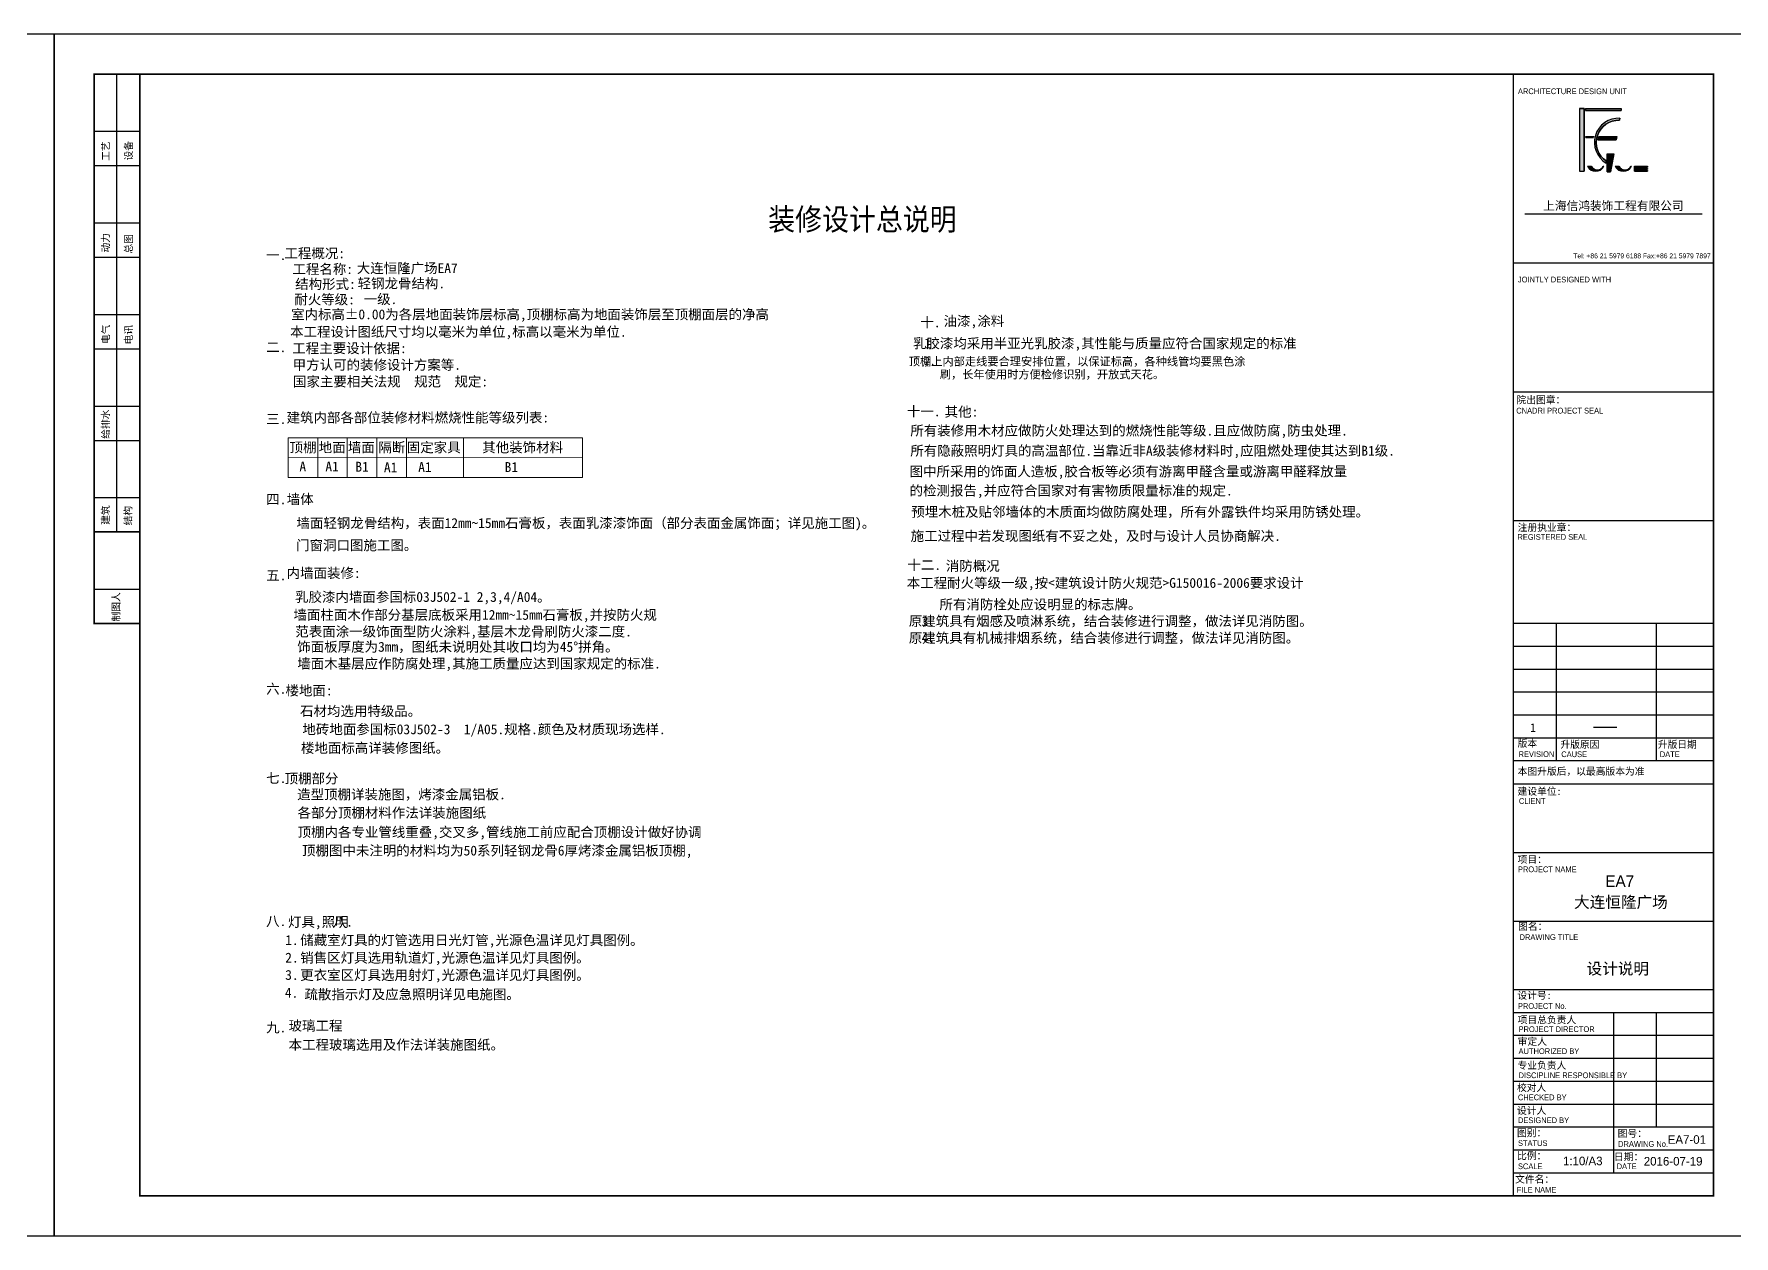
# Model space of a CAD drawing. Header units: millimetres. Extents: x 346472 to 732256, y -34068 to -15883.
# Drawn here: x 371885 to 397611, y -34068 to -15883 of the extents above; entities that cross this region are included whole.
import ezdxf
from ezdxf.enums import TextEntityAlignment as Align

# ---------------------------------------------------------------- set-up
doc = ezdxf.new("R2010")
doc.units = ezdxf.units.MM
doc.header["$LTSCALE"] = 7
doc.layers.get('0').update_dxf_attribs({"lineweight": 0})
doc.layers.add('PRO_TEXT', color=252, linetype='Continuous')
doc.layers.add('图框', color=9, linetype='Continuous')
doc.styles.add('-仿宋_GB2312', font='', dxfattribs={"width": 0.8})
doc.styles.add('ARIAL', font='Arial.ttf')
doc.styles.add('FUGUE', font='Arial.ttf')
doc.styles.get("Standard").update_dxf_attribs({"font": 'STKaiti.ttf'})
doc.styles.add('图框明细', font='')
doc.styles.add('图签-仿宋', font='')
doc.styles.add('图签-黑体', font='')
doc.styles.get('-仿宋_GB2312').set_extended_font_data('SimSun')
doc.styles.get('图框明细').set_extended_font_data('NSimSun')
doc.styles.get('图签-仿宋').set_extended_font_data('FangSong_GB2312')
doc.styles.get('图签-黑体').set_extended_font_data('SimHei')

msp = doc.modelspace()

# ---------------------------------------------------------------- hatches: boundary and pattern name
at = {"layer": '图框'}
for points in [[(395344.7, -17008.7), (395270.6, -17008.7), (395270.6, -17959.7), (395344.7, -17959.7)], [(395361.8, -17041.1), (395903.8, -17041.1), (395903.8, -17008.7), (395361.8, -17008.7)], [(395876.7, -17188.5), (395882.9, -17156.7, 0.780601), (395677.6, -17836.7), (395677.6, -17804, -0.7611328)], [(395370.2, -17447.3), (395484.1, -17447.3), (395488.4, -17431.5), (395370.2, -17431.5)], [(395555.5, -17482.1), (395826.6, -17482.1), (395835.4, -17431.5), (395565.5, -17431.5)], [(395690, -17696.9), (395690, -17965.7), (395743.6, -17965.7), (395790.7, -17696.9)], [(395640.9, -17888.7), (395631.8, -17888.7, -0.607934), (395456.5, -17888.7), (395396.3, -17888.7, 0.5844925), (395640.9, -17888.7)], [(396058.1, -17888.7), (396049.1, -17888.7, -0.607934), (395873.8, -17888.7), (395813.6, -17888.7, 0.5844925), (396058.2, -17888.7)], [(396139, -17895.1), (396301.2, -17895.1), (396301.2, -17881.6), (396107.5, -17881.6), (396107.5, -17959), (396301.2, -17959), (396301.2, -17947.8), (396139, -17947.8), (396139, -17928.9), (396301.2, -17928.9), (396301.2, -17917.6), (396139, -17917.6)]]:
    msp.add_hatch(color=251, dxfattribs=at).paths.add_polyline_path(points, flags=0)

# ---------------------------------------------------------------- linework, layer by layer
at = {"color": 3}
for p, q in [((375730.5, -22590.5), (375730.5, -21993)), ((375730.5, -21993), (380186.4, -21993)), ((376178.7, -22590.5), (376178.7, -21993)), ((376626.8, -22590.5), (376626.8, -21993)), ((377074.9, -22590.5), (377074.9, -21993)), ((377523, -22590.5), (377523, -21993)), ((378387, -22590.5), (378387, -21993)), ((380186.4, -22590.5), (380186.4, -21993)), ((375730.5, -22291.7), (380186.4, -22294.5)), ((375730.5, -22590.5), (380186.4, -22590.5))]:
    msp.add_line(p, q, dxfattribs=at)
at = {"layer": 'PRO_TEXT', "color": 251}
msp.add_lwpolyline([(346471.9, -34068.2), (372188.4, -34068.2), (372188.4, -15882.9), (346471.9, -15882.9)], close=True, dxfattribs=at)
at = {"layer": '图框', "color": 251}
for p, q in [((373141, -23416.8), (373141, -16489.1)), ((394270.5, -16489.1), (394270.5, -33462)), ((372794.6, -17355.1), (373487.4, -17355.1)), ((372794.6, -17874.7), (373487.4, -17874.7)), ((372794.6, -18740.6), (373487.4, -18740.6)), ((394443.7, -18604.9), (397128.2, -18604.9)), ((372794.6, -19260.2), (373487.4, -19260.2)), ((394270.5, -19346.8), (397301.4, -19346.8)), ((372794.6, -20126.2), (373487.4, -20126.2)), ((372794.6, -20645.7), (373487.4, -20645.7)), ((394270.5, -21295.2), (397301.4, -21295.2)), ((372794.6, -21511.7), (373487.4, -21511.7)), ((372794.6, -22031.3), (373487.4, -22031.3)), ((372794.6, -22897.3), (373487.4, -22897.3)), ((394270.5, -23243.6), (397301.4, -23243.6)), ((372794.6, -24282.8), (373487.4, -24282.8)), ((397301.4, -24802.4), (394270.5, -24802.4)), ((394920, -24802.4), (394920, -26880.7)), ((396435.4, -24802.4), (396435.4, -26880.7)), ((397301.4, -25148.8), (394270.5, -25148.8)), ((397301.4, -25495.1), (394270.5, -25495.1)), ((397301.4, -25841.5), (394270.5, -25841.5)), ((397301.4, -26187.9), (394270.5, -26187.9)), ((395486.4, -26368.6), (395840.1, -26368.6)), ((397301.4, -26534.3), (394270.5, -26534.3)), ((397301.4, -26880.7), (394270.5, -26880.7)), ((394270.5, -27227.1), (397301.4, -27227.1)), ((394270.5, -28266.2), (397301.4, -28266.2)), ((394270.5, -29305.4), (397301.4, -29305.4)), ((397301.4, -30344.5), (394270.5, -30344.5)), ((397301.4, -30690.9), (394270.5, -30690.9)), ((395785.9, -30690.9), (395785.9, -33115.6)), ((396435.4, -30690.9), (396435.4, -32422.9)), ((397301.4, -31037.3), (394270.5, -31037.3)), ((397301.4, -31383.7), (394270.5, -31383.7)), ((397301.4, -31730.1), (394270.5, -31730.1)), ((397301.4, -32076.5), (394270.5, -32076.5)), ((397301.4, -32422.9), (394270.5, -32422.9)), ((397301.4, -32769.2), (394270.5, -32769.2)), ((397301.4, -33115.6), (394270.5, -33115.6))]:
    msp.add_line(p, q, dxfattribs=at)
at = {"layer": '图框', "color": 251, "linetype": 'Continuous'}
for p, q in [((395270.6, -17008.7), (395270.6, -17959.7)), ((395270.6, -17008.7), (395344.7, -17008.7)), ((395344.7, -17008.7), (395344.7, -17959.7)), ((395361.8, -17008.7), (395361.8, -17041.1)), ((395361.8, -17008.7), (395903.8, -17008.7)), ((395361.8, -17041.1), (395903.8, -17041.1)), ((395882.9, -17156.7), (395876.7, -17188.5)), ((395903.8, -17008.7), (395903.8, -17041.1)), ((395370.2, -17431.5), (395370.2, -17447.3)), ((395370.2, -17431.5), (395488.4, -17431.5)), ((395370.2, -17447.3), (395484.1, -17447.3)), ((395488.4, -17431.5), (395484.1, -17447.3)), ((395565.5, -17431.5), (395555.5, -17482.1)), ((395555.5, -17482.1), (395826.6, -17482.1)), ((395565.5, -17431.5), (395835.4, -17431.5)), ((395835.4, -17431.5), (395826.6, -17482.1)), ((395690, -17696.9), (395690, -17965.7)), ((395690, -17696.9), (395790.7, -17696.9)), ((395790.7, -17696.9), (395743.6, -17965.7)), ((395270.6, -17959.7), (395344.7, -17959.7)), ((395396.3, -17888.7), (395456.5, -17888.7)), ((395631.8, -17888.7), (395640.9, -17888.7)), ((395677.6, -17804), (395677.6, -17836.7)), ((395690, -17965.7), (395743.6, -17965.7)), ((395813.6, -17888.7), (395873.8, -17888.7)), ((396049.1, -17888.7), (396058.1, -17888.7)), ((396107.5, -17881.6), (396107.5, -17959)), ((396107.5, -17881.6), (396301.2, -17881.6)), ((396107.5, -17959), (396301.2, -17959)), ((396139, -17895.1), (396139, -17917.6)), ((396139, -17895.1), (396301.2, -17895.1)), ((396139, -17917.6), (396301.2, -17917.6)), ((396139, -17928.9), (396139, -17947.8)), ((396139, -17928.9), (396301.2, -17928.9)), ((396139, -17947.8), (396301.2, -17947.8)), ((396301.2, -17881.6), (396301.2, -17895.1)), ((396301.2, -17917.6), (396301.2, -17928.9)), ((396301.2, -17947.8), (396301.2, -17959))]:
    msp.add_line(p, q, dxfattribs=at)
at = {"layer": '图框', "color": 251}
msp.add_lwpolyline([(372188.4, -34068.2), (397907.5, -34068.2), (397907.5, -15882.9), (372188.4, -15882.9)], close=True, dxfattribs=at)
at = {"layer": '图框', "color": 251, "const_width": 26}
for points in [[(372794.6, -24815.4), (372794.6, -16476.1)], [(372794.6, -16489.1), (373487.4, -16489.1)], [(372794.6, -23416.8), (373487.4, -23416.8)], [(372794.6, -24802.4), (373487.4, -24802.4)]]:
    msp.add_lwpolyline(points, dxfattribs=at)
msp.add_lwpolyline([(373487.4, -16489.1), (397301.4, -16489.1), (397301.4, -33462), (373487.4, -33462)], close=True, dxfattribs=at)
at = {"layer": '图框', "color": 251, "linetype": 'Continuous'}
for points in [[(395344.7, -17008.7), (395270.6, -17008.7), (395270.6, -17959.7), (395344.7, -17959.7)], [(395361.8, -17041.1), (395361.8, -17008.7), (395903.8, -17008.7), (395903.8, -17041.1)], [(395370.2, -17447.3), (395370.2, -17431.5), (395488.4, -17431.5), (395484.1, -17447.3)], [(395555.5, -17482.1), (395565.5, -17431.5), (395835.4, -17431.5), (395826.6, -17482.1)], [(395690, -17696.9), (395790.7, -17696.9), (395743.6, -17965.7), (395690, -17965.7)], [(396139, -17895.1), (396139, -17917.6), (396301.2, -17917.6), (396301.2, -17928.9), (396139, -17928.9), (396139, -17947.8), (396301.2, -17947.8), (396301.2, -17959), (396107.5, -17959), (396107.5, -17881.6), (396301.2, -17881.6), (396301.2, -17895.1)]]:
    msp.add_lwpolyline(points, close=True, dxfattribs=at)
for points in [[(395876.7, -17188.5), (395882.9, -17156.7, 0.780601), (395677.6, -17836.7), (395677.6, -17804, -0.7611328)], [(395640.9, -17888.7), (395631.8, -17888.7, -0.607934), (395456.5, -17888.7), (395396.3, -17888.7, 0.5844925), (395640.9, -17888.7)], [(396058.1, -17888.7), (396049.1, -17888.7, -0.607934), (395873.8, -17888.7), (395813.6, -17888.7, 0.5844925), (396058.2, -17888.7)]]:
    msp.add_lwpolyline(points, format="xyb", close=True, dxfattribs=at)
for centre, radius, start, end in [((395865.3, -17522.4), 366.1, 87.24681, 239.14934), ((395862.2, -17523.8), 335.6, 87.52104, 236.62485), ((395518.6, -17819.8), 140.3, 209.39136, 330.61523), ((395544.1, -17843.3), 98.7, 207.40632, 332.59368), ((395935.9, -17819.8), 140.3, 209.39136, 330.61523), ((395961.4, -17843.3), 98.7, 207.40632, 332.59368)]:
    msp.add_arc(centre, radius, start, end, dxfattribs=at)

# ---------------------------------------------------------------- texts
at = {"color": 3, "linetype": 'ByBlock', "style": '-仿宋_GB2312', "width": 0.9}
msp.add_text('装修设计总说明', height=331.95, dxfattribs=at).set_placement((382995.7, -18852))
at = {"color": 3, "style": '图框明细'}
for s, height, p in [('一.', 149.38, (375703.8, -19302.2)), ('十.', 149.38, (385604.4, -20320.8)), ('二.', 149.38, (375703.8, -20695.9)), ('1.', 149.38, (385559.5, -20637.1)), ('2.', 124.48, (385528.1, -20892.2)), ('十一.', 149.38, (385604.4, -21667.3)), ('三.', 149.38, (375703.8, -21781.1)), ('A', 149.4, (376003.6, -22501.2)), ('A1', 149.38, (376497.9, -22501.2)), ('B1', 149.38, (376951.4, -22504.5)), ('A1', 149.38, (377383.8, -22513.6)), ('A1', 149.38, (377902.7, -22509.1)), ('B1', 149.38, (379210.5, -22509.1)), ('四.', 149.38, (375703.8, -22998)), ('十二.', 149.38, (385611.3, -23990.2)), ('五.', 149.38, (375703.8, -24147.3)), ('4.', 149.38, (385521.1, -25091)), ('3.', 149.38, (385521.1, -24844.4)), ('六.', 149.38, (375703.8, -25864.7)), ('七.', 149.38, (375703.8, -27214.4)), ('八.', 149.38, (375703.8, -29378.6)), ('八.', 149.38, (376710.9, -29388.2)), ('1.', 149.38, (375890.3, -29665.8)), ('2.', 149.38, (375890.3, -29931.5)), ('3.', 149.38, (375890.3, -30193.1)), ('4.', 149.38, (375885, -30463.5)), ('九.', 149.38, (375703.8, -30987.9))]:
    msp.add_text(s, height=height, dxfattribs=at).set_placement(p, align=Align.RIGHT)
for s, height, p in [('工程概况:', 149.38, (375675.5, -19275.1)), ('工程名称:', 149.38, (375796.2, -19514.8)), ('大连恒隆广场EA7', 149.38, (376770, -19500.5)), ('耐火等级:', 149.38, (375824.7, -19973.7)), ('结构形式:', 149.38, (375838, -19740.9)), ('轻钢龙骨结构.', 149.38, (376782.1, -19730.9)), ('一级.', 149.38, (376874.2, -19968.8)), ('室内标高%%P0.00为各层地面装饰层标高,顶棚标高为地面装饰层至顶棚面层的净高', 149.375, (375776.4, -20199.1)), ('本工程设计图纸尺寸均以毫米为单位,标高以毫米为单位.', 149.375, (375761, -20463)), ('油漆,涂料', 149.38, (385650.5, -20300.6)), ('工程主要设计依据:', 149.38, (375793.9, -20711.8)), ('乳胶漆均采用半亚光乳胶漆,其性能与质量应符合国家规定的标准', 149.375, (385186.2, -20637.6)), ('甲方认可的装修设计方案等.', 149.375, (375800.5, -20963)), ('顶棚上内部走线要合理安排位置，以保证标高，各种线管均要黑色涂', 124.479, (385123.5, -20899.7)), ('国家主要相关法规  规范  规定:', 149.375, (375804.1, -21215.6)), ('刷，长年使用时方便检修识别，开放式天花。 ', 124.479, (385592.3, -21095.3)), ('建筑内部各部位装修材料燃烧性能等级列表:', 149.375, (375707.7, -21760.4)), ('其他:', 149.38, (385666.7, -21672.8)), ('所有装修用木材应做防火处理达到的燃烧性能等级.且应做防腐,防虫处理.', 149.375, (385146.1, -21957.4)), ('顶棚', 149.38, (375752.7, -22211.7)), ('地面', 149.38, (376193.3, -22211.7)), ('墙面', 149.38, (376636, -22211.7)), ('隔断', 149.38, (377096.4, -22211.7)), ('固定家具', 149.38, (377526.4, -22211.7)), ('其他装饰材料', 149.38, (378668.8, -22211.7)), ('所有隐蔽照明灯具的高温部位.当靠近非A级装修材料时,应阻燃处理使其达到B1级.', 149.375, (385146.1, -22262.4)), ('图中所采用的饰面人造板,胶合板等必须有游离甲醛含量或游离甲醛释放量', 149.375, (385135.5, -22575.7)), ('墙体', 149.38, (375710.4, -22994.3)), ('的检测报告,并应符合国家对有害物质限量标准的规定.', 149.375, (385135.5, -22865.1)), ('预埋木桩及贴邻墙体的木质面均做防腐处理，所有外露铁件均采用防锈处理。', 149.375, (385161.1, -23186.8)), ('墙面轻钢龙骨结构，表面12mm~15mm石膏板，表面乳漆漆饰面（部分表面金属饰面；详见施工图)。', 149.375, (375857.8, -23356.6)), ('施工过程中若发现图纸有不妥之处, 及时与设计人员协商解决.', 149.375, (385151.8, -23551.2)), ('门窗洞口图施工图。', 149.38, (375852.2, -23692.7)), ('消防概况', 149.38, (385684.4, -24005)), ('内墙面装修:', 149.38, (375708.1, -24112.6)), ('本工程耐火等级一级,按<建筑设计防火规范>G150016-2006要求设计 ', 149.375, (385092, -24261.8)), ('乳胶漆内墙面参国标03J502-1 2,3,4/A04。', 149.375, (375836.6, -24474)), ('所有消防栓处应设明显的标志牌。', 149.375, (385587.7, -24587.8)), (' 墙面柱面木作部分基层底板采用12mm~15mm石膏板,并按防火规', 149.375, (375710.6, -24745.6)), ('原建筑具有烟感及喷淋系统，结合装修进行调整，做法详见消防图。', 149.375, (385123.7, -24839.7)), ('范表面涂一级饰面型防火涂料,基层木龙骨刷防火漆二度.', 149.375, (375839.6, -24997.6)), ('原建筑具有机械排烟系统，结合装修进行调整，做法详见消防图。', 149.375, (385123.7, -25093.6)), ('饰面板厚度为3mm，图纸未说明处其收口均为45%%D拼角。', 149.375, (375869.9, -25228.7)), ('墙面木基层应作防腐处理,其施工质量应达到国家规定的标准.', 149.375, (375869.9, -25482.1)), ('楼地面:', 149.38, (375691, -25889.9)), ('石材均选用特级品。', 149.38, (375911.5, -26201)), ('地砖地面参国标03J502-3  1/A05.规格.颜色及材质现场选样.', 149.375, (375947.5, -26476.6)), ('楼地面标高详装修图纸。', 149.375, (375925.8, -26758.8)), ('顶棚部分', 149.38, (375678, -27221.2)), ('造型顶棚详装施图，烤漆金属铝板.', 149.375, (375867.6, -27462)), ('各部分顶棚材料作法详装施图纸', 149.375, (375874.2, -27740)), ('顶棚内各专业管线重叠,交叉多,管线施工前应配合顶棚设计做好协调', 149.375, (375874.2, -28032.1)), ('顶棚图中未注明的材料均为50系列轻钢龙骨6厚烤漆金属铝板顶棚,', 149.375, (375941.6, -28311.3)), ('灯具,照明', 149.38, (375728.4, -29391.8)), ('储藏室灯具的灯管选用日光灯管,光源色温详见灯具图例。', 149.375, (375914.5, -29667.2)), ('销售区灯具选用轨道灯,光源色温详见灯具图例。', 149.375, (375914.5, -29932.9)), ('更衣室区灯具选用射灯,光源色温详见灯具图例。', 149.375, (375914.5, -30194.5)), ('疏散指示灯及应急照明详见电施图。', 149.375, (375977.8, -30486.3)), ('玻璃工程', 149.38, (375738.2, -30961)), ('本工程玻璃选用及作法详装施图纸。', 149.375, (375738.1, -31249.8))]:
    msp.add_text(s, height=height, dxfattribs=at).set_placement(p)
at = {"layer": '图框', "color": 251, "style": 'ARIAL', "width": 0.75}
for s, height, p in [('ARCHITECTURE DESIGN UNIT', 86.596, (394341.6, -16792.6)), ('JOINTLY DESIGNED WITH', 86.596, (394341.6, -19641.1)), ('CNADRI PROJECT SEAL', 86.596, (394316.5, -21624.6)), ('REGISTERED SEAL', 86.596, (394334, -23535.7)), ('REVISION', 86.6, (394350.7, -26821.2)), ('CAUSE', 86.6, (394997.5, -26823.2)), ('DATE', 86.6, (396488.3, -26823.2)), ('CLIENT', 86.6, (394355.4, -27530.6)), ('PROJECT NAME', 86.596, (394341.6, -28563.8)), ('DRAWING TITLE', 86.596, (394366, -29589.5)), ('PROJECT No.', 86.596, (394341.6, -30632.1)), ('PROJECT DIRECTOR', 86.596, (394350.7, -30982.9)), ('AUTHORIZED BY', 86.596, (394350.7, -31315.4)), ('DISCIPLINE RESPONSIBLE BY', 86.596, (394350.7, -31680)), ('CHECKED BY', 86.6, (394341.6, -32013.9)), ('DESIGNED BY', 86.596, (394341.6, -32360.3)), ('STATUS', 86.6, (394341.6, -32706.7)), ('DRAWING No.', 86.596, (395856.8, -32719.6)), ('SCALE', 86.6, (394341.6, -33057)), ('DATE', 86.6, (395835.4, -33057)), ('FILE NAME', 86.6, (394324.4, -33414.4))]:
    msp.add_text(s, height=height, dxfattribs=at).set_placement(p)
at = {"layer": '图框', "color": 251, "style": '图签-黑体'}
for s, p in [('工艺', (373026.9, -17801.9)), ('设备', (373371.1, -17796.3)), ('动力', (373023.3, -19189.6)), ('总图', (373371.1, -19205.6)), ('电气', (373026.9, -20573)), ('电讯', (373371.1, -20579.3)), ('给排水', (373023.2, -22007.6)), ('建筑', (373023.6, -23309.4)), ('结构', (373362.3, -23317.4)), ('制图人', (373182.6, -24771.5))]:
    msp.add_text(s, height=108.25, rotation=90, dxfattribs=at).set_placement(p)
at = {"layer": '图框', "color": 251}
for s, height, style, p in [('院出图章：', 108.25, '图签-黑体', (394319.5, -21472.1)), ('注册执业章：', 108.25, '图签-黑体', (394337, -23402.5)), ('1', 129.9, '图签-仿宋', (394525.2, -26442.4)), ('版本', 108.25, '图签-黑体', (394337, -26668.8)), ('升版原因', 108.25, '图签-黑体', (394983.8, -26685)), ('升版日期', 108.25, '图签-黑体', (396458.5, -26685)), ('本图升版后，以最高版本为准', 108.245, '图签-黑体', (394337, -27091.4)), ('建设单位:', 108.25, '图签-黑体', (394336, -27394.6)), ('项目：', 108.25, '图签-黑体', (394336, -28426)), ('图名：', 108.25, '图签-黑体', (394344.7, -29438.7)), ('设计号:', 108.25, '图签-黑体', (394332.9, -30481.4)), ('项目总负责人', 108.25, '图签-黑体', (394337, -30851.9)), ('审定人', 108.25, '图签-黑体', (394337, -31178.7)), ('专业负责人', 108.25, '图签-黑体', (394334.8, -31540.3)), ('校对人', 108.25, '图签-黑体', (394327.2, -31876.9)), ('设计人', 108.25, '图签-黑体', (394327.2, -32223.3)), ('图别：', 108.25, '图签-黑体', (394327.2, -32561.2)), ('图号：', 108.25, '图签-黑体', (395850.4, -32570.5)), ('比例：', 108.25, '图签-黑体', (394327.9, -32908.4)), ('日期：', 108.25, '图签-黑体', (395795.5, -32922.3)), ('文件名：', 108.25, '图签-黑体', (394298.4, -33263.6))]:
    msp.add_text(s, height=height, dxfattribs=dict(at, style=style)).set_placement(p)
for s, height, p in [('EA7', 173.19, (395662.8, -28786.2)), ('大连恒隆广场', 173.19, (395191.2, -29103.8)), ('2016-07-19', 129.89, (396245.7, -33002.2))]:
    msp.add_text(s, height=height, dxfattribs=at).set_placement(p)
at = {"layer": '图框', "color": 251, "insert": (395785.9, -18490), "char_height": 129.895, "width": 3030.873, "attachment_point": 5, "line_spacing_factor": 0.66852, "style": 'FUGUE'}
msp.add_mtext('{\\fSimSun|b0|i0|c134|p2;上海信鸿装饰工程有限公司}', dxfattribs=at)
at = {"layer": '图框', "color": 251, "insert": (395179.5, -19277.1), "char_height": 132.56, "attachment_point": 7, "line_spacing_factor": 0.66852, "style": 'FUGUE'}
msp.add_mtext('{\\H0.55168x;\\C7;Tel: +86 21 5979 6188 Fax:+86 21 5979 7897}', dxfattribs=at)
at = {"layer": '图框', "color": 251}
for s, insert, char_height, width, attachment_point in [('\\pi151;{\\fSimSun|b0|i0|c134|p2; 设计说明}', (395111.9, -29936.8), 173.193, 1602.577, 1), ('EA7-01', (396608.3, -32609.4), 129.89, 67.606, 4), ('1:10/A3', (395023, -32933.9), 129.89, 67.606, 4)]:
    msp.add_mtext(s, dxfattribs=dict(at, insert=insert, char_height=char_height, width=width, attachment_point=attachment_point))

doc.saveas('drawing.dxf')
